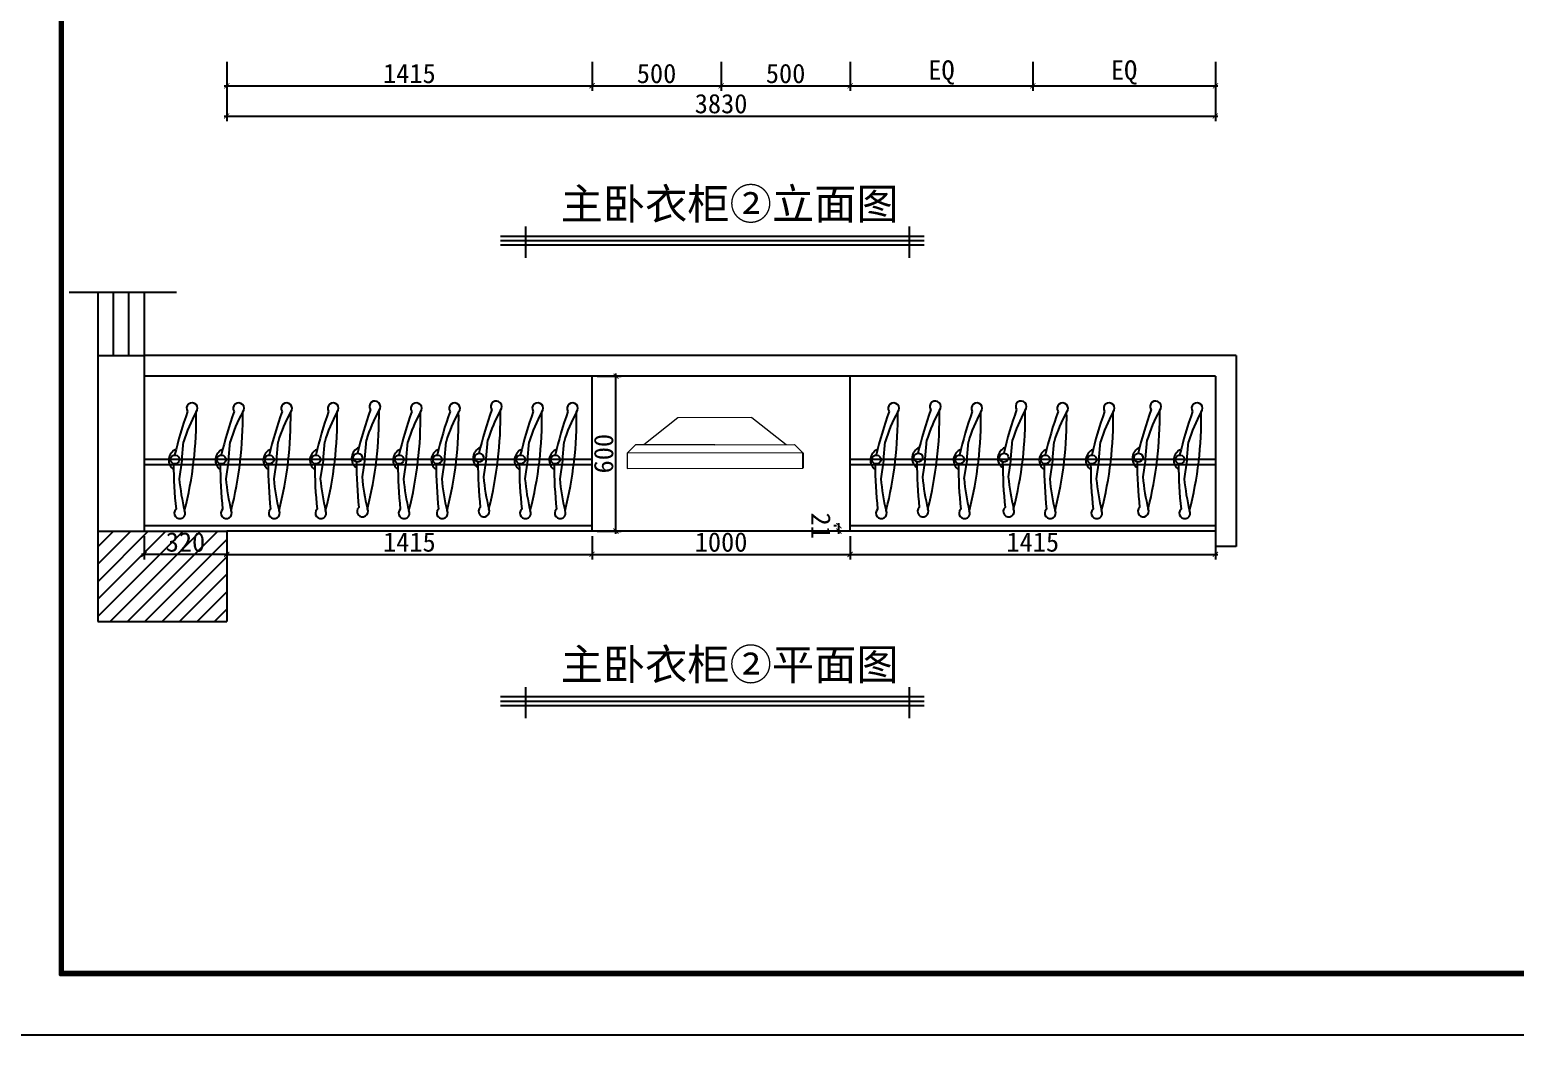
# Model space of a CAD drawing. Header units: millimetres. Extents: x 71641 to 191108, y -23091 to 29972.
# Drawn here: x 143437 to 149192, y -9624 to -5727 of the extents above; entities that cross this region are included whole.
import ezdxf

# ---------------------------------------------------------------- set-up
doc = ezdxf.new("R2010")
doc.units = ezdxf.units.MM
doc.layers.add('00', color=1, linetype='Continuous')
doc.layers.add('4', color=4, linetype='Continuous', lineweight=5)
doc.styles.add('30', font='SimSun.ttf', dxfattribs={"height": 75})
doc.styles.get("Standard").update_dxf_attribs({"font": 'SimSun.ttf', "height": 150})
doc.dimstyles.new('30', dxfattribs={"dimscale": 0, "dimtxt": 90, "dimasz": 20, "dimexe": 20, "dimexo": 20, "dimgap": 10, "dimtad": 1, "dimdec": 0, "dimzin": 0, "dimdsep": 46, "dimtxsty": '30', "dimblk": 'ARCHTICK', "dimcen": 20, "dimdle": 10, "dimclrd": 8, "dimclre": 8, "dimclrt": 2, "dimadec": 0, "dimazin": 0, "dimtfac": 1, "dimtdec": 0, "dimtmove": 2, "dimatfit": 3, "dimldrblk": 'DOT', "dimfxl": 0, "dimtolj": 2, "dimtzin": 0, "dimlwd": -1, "dimarcsym": 0})

# ---------------------------------------------------------------- blocks, each defined once
blk = doc.blocks.new('ASDFGASDFASD')
at = {"color": 8}
for q in [(-121363.3, 35213.4), (-121346.4, 35070.1)]:
    blk.add_line((-121356.8, 35140.9), q, dxfattribs=at)
at = {"color": 8, "extrusion": (0, 0, -1)}
for centre, major_axis, start_param, end_param in [((-121396, 35342.8), (-15, -15), 0.064735, 4.519237), ((-119960.4, 35305.4), (-1441.4, -172.8), -0.130439, 0.135448), ((-121924.5, 35044.8), (-414.4, -414.4), 3.421088, 3.635136), ((-122981.9, 34765.1), (-1202.3, 1202.3), 2.01697, 2.120705), ((-121350.6, 35142.2), (-31.6, -31.6), 2.742131, 4.878196), ((-121329.5, 35144.7), (-12.2, -12.2), 3.810164, 10.093349), ((-123024.8, 35131.4), (-1202.3, 1202.3), 2.35803, 2.461765), ((-122152.1, 35140.9), (-571.9, 571.9), 2.443948, 2.59889), ((-121348.3, 34936.7), (-15, -15), 3.101091, 7.555592)]:
    blk.add_ellipse(centre, major_axis=major_axis, ratio=1, start_param=start_param, end_param=end_param, dxfattribs=at)
blk = doc.blocks.new('_ARCHTICK')
at = {"color": 0, "linetype": 'ByBlock', "const_width": 0.15}
blk.add_lwpolyline([(-0.5, -0.5), (0.5, 0.5)], dxfattribs=at)
blk = doc.blocks.new('*D245')
at = {"color": 8, "lineweight": -2}
for p, q in [((144200.7, -5851.2), (144200.7, -5964.7)), ((145615.7, -5851.2), (145615.7, -5964.7))]:
    blk.add_line(p, q, dxfattribs=at)
at = {"color": 8}
blk.add_line((144190.7, -5944.7), (145625.7, -5944.7), dxfattribs=at)
at = {"layer": 'Defpoints', "color": 0}
for p in [(144200.7, -5831.2), (145615.7, -5831.2), (145615.7, -5944.7)]:
    blk.add_point(p, dxfattribs=at)
at = {"color": 8, "xscale": 20, "yscale": 20, "zscale": 20, "rotation": 180}
blk.add_blockref('_ARCHTICK', (144200.7, -5944.7), dxfattribs=at)
at = {"color": 8, "xscale": 20, "yscale": 20, "zscale": 20}
blk.add_blockref('_ARCHTICK', (145615.7, -5944.7), dxfattribs=at)
at = {"color": 2, "insert": (144908.2, -5897.2), "char_height": 75, "attachment_point": 5, "style": '30'}
blk.add_mtext('\\A2;1415', dxfattribs=at)
blk = doc.blocks.new('_Dot')
at = {"color": 0, "linetype": 'ByBlock', "lineweight": -2}
blk.add_line((-0.5, 0), (-1, 0), dxfattribs=at)
at = {"color": 0, "linetype": 'ByBlock', "const_width": 0.5}
blk.add_lwpolyline([(-0.25, 0, 1), (0.25, 0, 1)], format="xyb", close=True, dxfattribs=at)
blk = doc.blocks.new('DOT')
at = {"color": 0, "linetype": 'ByBlock'}
blk.add_line((-0.5, 0), (-1, 0), dxfattribs=at)
at = {"color": 0, "linetype": 'ByBlock', "const_width": 0.5}
blk.add_lwpolyline([(-0.25, 0, 1), (0.25, 0, 1)], format="xyb", close=True, dxfattribs=at)
blk = doc.blocks.new('*D246')
at = {"color": 8, "lineweight": -2}
for p, q in [((145615.7, -5851.2), (145615.7, -5964.7)), ((146115.7, -5851.2), (146115.7, -5964.7))]:
    blk.add_line(p, q, dxfattribs=at)
at = {"color": 8}
blk.add_line((145605.7, -5944.7), (146125.7, -5944.7), dxfattribs=at)
at = {"layer": 'Defpoints', "color": 0}
for p in [(145615.7, -5831.2), (146115.7, -5831.2), (146115.7, -5944.7)]:
    blk.add_point(p, dxfattribs=at)
at = {"color": 8, "xscale": 20, "yscale": 20, "zscale": 20, "rotation": 180}
blk.add_blockref('_ARCHTICK', (145615.7, -5944.7), dxfattribs=at)
at = {"color": 8, "xscale": 20, "yscale": 20, "zscale": 20}
blk.add_blockref('_ARCHTICK', (146115.7, -5944.7), dxfattribs=at)
at = {"color": 2, "insert": (145865.7, -5897.2), "char_height": 75, "attachment_point": 5, "style": '30'}
blk.add_mtext('\\A2;500', dxfattribs=at)
blk = doc.blocks.new('*D247')
at = {"color": 8, "lineweight": -2}
for p, q in [((146115.7, -5851.2), (146115.7, -5964.7)), ((146615.7, -5851.2), (146615.7, -5964.7))]:
    blk.add_line(p, q, dxfattribs=at)
at = {"color": 8}
blk.add_line((146105.7, -5944.7), (146625.7, -5944.7), dxfattribs=at)
at = {"layer": 'Defpoints', "color": 0}
for p in [(146115.7, -5831.2), (146615.7, -5831.2), (146615.7, -5944.7)]:
    blk.add_point(p, dxfattribs=at)
at = {"color": 8, "xscale": 20, "yscale": 20, "zscale": 20, "rotation": 180}
blk.add_blockref('_ARCHTICK', (146115.7, -5944.7), dxfattribs=at)
at = {"color": 8, "xscale": 20, "yscale": 20, "zscale": 20}
blk.add_blockref('_ARCHTICK', (146615.7, -5944.7), dxfattribs=at)
at = {"color": 2, "insert": (146365.7, -5897.2), "char_height": 75, "attachment_point": 5, "style": '30'}
blk.add_mtext('\\A2;500', dxfattribs=at)
blk = doc.blocks.new('*D248')
at = {"color": 8, "lineweight": -2}
for p, q in [((146615.7, -5851.2), (146615.7, -5964.7)), ((147323.2, -5851.2), (147323.2, -5964.7))]:
    blk.add_line(p, q, dxfattribs=at)
at = {"color": 8}
blk.add_line((146605.7, -5944.7), (147333.2, -5944.7), dxfattribs=at)
at = {"layer": 'Defpoints', "color": 0}
for p in [(146615.7, -5831.2), (147323.2, -5831.2), (147323.2, -5944.7)]:
    blk.add_point(p, dxfattribs=at)
at = {"color": 8, "xscale": 20, "yscale": 20, "zscale": 20, "rotation": 180}
blk.add_blockref('_ARCHTICK', (146615.7, -5944.7), dxfattribs=at)
at = {"color": 8, "xscale": 20, "yscale": 20, "zscale": 20}
blk.add_blockref('_ARCHTICK', (147323.2, -5944.7), dxfattribs=at)
at = {"color": 2, "insert": (146969.5, -5893), "char_height": 75, "attachment_point": 5, "style": '30'}
blk.add_mtext('\\A2;EQ', dxfattribs=at)
blk = doc.blocks.new('*D249')
at = {"color": 8, "lineweight": -2}
for p, q in [((147323.2, -5851.2), (147323.2, -5964.7)), ((148030.7, -5851.2), (148030.7, -5964.7))]:
    blk.add_line(p, q, dxfattribs=at)
at = {"color": 8}
blk.add_line((147313.2, -5944.7), (148040.7, -5944.7), dxfattribs=at)
at = {"layer": 'Defpoints', "color": 0}
for p in [(147323.2, -5831.2), (148030.7, -5831.2), (148030.7, -5944.7)]:
    blk.add_point(p, dxfattribs=at)
at = {"color": 8, "xscale": 20, "yscale": 20, "zscale": 20, "rotation": 180}
blk.add_blockref('_ARCHTICK', (147323.2, -5944.7), dxfattribs=at)
at = {"color": 8, "xscale": 20, "yscale": 20, "zscale": 20}
blk.add_blockref('_ARCHTICK', (148030.7, -5944.7), dxfattribs=at)
at = {"color": 2, "insert": (147677, -5893), "char_height": 75, "attachment_point": 5, "style": '30'}
blk.add_mtext('\\A2;EQ', dxfattribs=at)
blk = doc.blocks.new('*D250')
at = {"color": 8, "lineweight": -2}
for p, q in [((144200.7, -5851.2), (144200.7, -6081.7)), ((148030.7, -5851.2), (148030.7, -6081.7))]:
    blk.add_line(p, q, dxfattribs=at)
at = {"color": 8}
blk.add_line((144190.7, -6061.7), (148040.7, -6061.7), dxfattribs=at)
at = {"layer": 'Defpoints', "color": 0}
for p in [(144200.7, -5831.2), (148030.7, -5831.2), (148030.7, -6061.7)]:
    blk.add_point(p, dxfattribs=at)
at = {"color": 8, "xscale": 20, "yscale": 20, "zscale": 20, "rotation": 180}
blk.add_blockref('_ARCHTICK', (144200.7, -6061.7), dxfattribs=at)
at = {"color": 8, "xscale": 20, "yscale": 20, "zscale": 20}
blk.add_blockref('_ARCHTICK', (148030.7, -6061.7), dxfattribs=at)
at = {"color": 2, "insert": (146115.7, -6014.2), "char_height": 75, "attachment_point": 5, "style": '30'}
blk.add_mtext('\\A2;3830', dxfattribs=at)
blk = doc.blocks.new('*D251')
at = {"color": 8, "lineweight": -2}
for p, q in [((144200.7, -7689.9), (144200.7, -7780.2)), ((145615.7, -7689.9), (145615.7, -7780.2))]:
    blk.add_line(p, q, dxfattribs=at)
at = {"color": 8}
blk.add_line((144190.7, -7760.2), (145625.7, -7760.2), dxfattribs=at)
at = {"layer": 'Defpoints', "color": 0}
for p in [(144200.7, -7669.9), (145615.7, -7669.9), (145615.7, -7760.2)]:
    blk.add_point(p, dxfattribs=at)
at = {"color": 8, "xscale": 20, "yscale": 20, "zscale": 20, "rotation": 180}
blk.add_blockref('_ARCHTICK', (144200.7, -7760.2), dxfattribs=at)
at = {"color": 8, "xscale": 20, "yscale": 20, "zscale": 20}
blk.add_blockref('_ARCHTICK', (145615.7, -7760.2), dxfattribs=at)
at = {"color": 2, "insert": (144908.2, -7712.7), "char_height": 75, "attachment_point": 5, "style": '30'}
blk.add_mtext('\\A2;1415', dxfattribs=at)
blk = doc.blocks.new('*D252')
at = {"color": 8, "lineweight": -2}
for p, q in [((145615.7, -7689.9), (145615.7, -7780.2)), ((146615.7, -7690.2), (146615.7, -7780.2))]:
    blk.add_line(p, q, dxfattribs=at)
at = {"color": 8}
blk.add_line((145605.7, -7760.2), (146625.7, -7760.2), dxfattribs=at)
at = {"layer": 'Defpoints', "color": 0}
for p in [(145615.7, -7669.9), (146615.7, -7670.2), (146615.7, -7760.2)]:
    blk.add_point(p, dxfattribs=at)
at = {"color": 8, "xscale": 20, "yscale": 20, "zscale": 20, "rotation": 180}
blk.add_blockref('_ARCHTICK', (145615.7, -7760.2), dxfattribs=at)
at = {"color": 8, "xscale": 20, "yscale": 20, "zscale": 20}
blk.add_blockref('_ARCHTICK', (146615.7, -7760.2), dxfattribs=at)
at = {"color": 2, "insert": (146115.7, -7712.7), "char_height": 75, "attachment_point": 5, "style": '30'}
blk.add_mtext('\\A2;1000', dxfattribs=at)
blk = doc.blocks.new('*D253')
at = {"color": 8, "lineweight": -2}
for p, q in [((146615.7, -7690.2), (146615.7, -7780.2)), ((148030.7, -7689.9), (148030.7, -7780.2))]:
    blk.add_line(p, q, dxfattribs=at)
at = {"color": 8}
blk.add_line((146605.7, -7760.2), (148040.7, -7760.2), dxfattribs=at)
at = {"layer": 'Defpoints', "color": 0}
for p in [(146615.7, -7670.2), (148030.7, -7669.9), (148030.7, -7760.2)]:
    blk.add_point(p, dxfattribs=at)
at = {"color": 8, "xscale": 20, "yscale": 20, "zscale": 20, "rotation": 180}
blk.add_blockref('_ARCHTICK', (146615.7, -7760.2), dxfattribs=at)
at = {"color": 8, "xscale": 20, "yscale": 20, "zscale": 20}
blk.add_blockref('_ARCHTICK', (148030.7, -7760.2), dxfattribs=at)
at = {"color": 2, "insert": (147323.2, -7712.7), "char_height": 75, "attachment_point": 5, "style": '30'}
blk.add_mtext('\\A2;1415', dxfattribs=at)
blk = doc.blocks.new('*D254')
at = {"color": 8, "lineweight": -2}
for p, q in [((143880.7, -7689.9), (143880.7, -7780.2)), ((144200.7, -7689.9), (144200.7, -7780.2))]:
    blk.add_line(p, q, dxfattribs=at)
at = {"color": 8}
blk.add_line((144210.7, -7760.2), (143870.7, -7760.2), dxfattribs=at)
at = {"layer": 'Defpoints', "color": 0}
for p in [(143880.7, -7669.9), (144200.7, -7669.9), (143880.7, -7760.2)]:
    blk.add_point(p, dxfattribs=at)
at = {"color": 8, "xscale": 20, "yscale": 20, "zscale": 20, "rotation": 180}
blk.add_blockref('_ARCHTICK', (143880.7, -7760.2), dxfattribs=at)
at = {"color": 8, "xscale": 20, "yscale": 20, "zscale": 20}
blk.add_blockref('_ARCHTICK', (144200.7, -7760.2), dxfattribs=at)
at = {"color": 2, "insert": (144040.7, -7712.7), "char_height": 75, "attachment_point": 5, "style": '30'}
blk.add_mtext('\\A2;320', dxfattribs=at)
blk = doc.blocks.new('*D255')
at = {"color": 8, "lineweight": -2}
for p, q in [((145635.7, -7069.9), (145728.5, -7069.9)), ((145635.7, -7669.9), (145728.5, -7669.9))]:
    blk.add_line(p, q, dxfattribs=at)
at = {"color": 8}
blk.add_line((145708.5, -7679.9), (145708.5, -7059.9), dxfattribs=at)
at = {"layer": 'Defpoints', "color": 0}
for p in [(145615.7, -7069.9), (145708.5, -7069.9), (145615.7, -7669.9)]:
    blk.add_point(p, dxfattribs=at)
at = {"color": 8, "xscale": 20, "yscale": 20, "zscale": 20}
for p, rotation in [((145708.5, -7069.9), 90), ((145708.5, -7669.9), 270)]:
    blk.add_blockref('_ARCHTICK', p, dxfattribs=dict(at, rotation=rotation))
at = {"color": 2, "insert": (145661, -7369.9), "char_height": 75, "attachment_point": 5, "rotation": 90, "style": '30'}
blk.add_mtext('\\A2;600', dxfattribs=at)
blk = doc.blocks.new('*D480')
at = {"color": 8, "lineweight": -2}
for p, q in [((146562.9, -7649.1), (146552.2, -7649.1)), ((146562.9, -7670.1), (146552.3, -7670.1))]:
    blk.add_line(p, q, dxfattribs=at)
at = {"color": 8}
blk.add_line((146572.3, -7680.1), (146572.2, -7639.1), dxfattribs=at)
at = {"layer": 'Defpoints', "color": 0}
for p in [(146572.2, -7649.1), (146582.9, -7649.1, -342.9), (146582.9, -7670.1, -342.9)]:
    blk.add_point(p, dxfattribs=at)
at = {"color": 8, "xscale": 20, "yscale": 20, "zscale": 20}
for p, rotation in [((146572.2, -7649.1), 90.01207529532658), ((146572.3, -7670.1), 270.0120752953266)]:
    blk.add_blockref('_ARCHTICK', p, dxfattribs=dict(at, rotation=rotation))
at = {"color": 2, "insert": (146502.8, -7649.1), "char_height": 75, "attachment_point": 5, "rotation": 270.01208, "style": '30'}
blk.add_mtext('\\A2;21', dxfattribs=at)

msp = doc.modelspace()

# ---------------------------------------------------------------- linework, layer by layer
at = {"color": 1}
msp.add_line((143590.8, -6744.6, -342.9), (144006.3, -6744.6, -342.9), dxfattribs=at)
for p, q in [((143700.7, -6744.6, -342.9), (143700.7, -8019.9, -342.9)), ((143880.7, -6744.6, -342.9), (143880.7, -7669.9, -342.9)), ((143700.7, -6989.9, -342.9), (143880.7, -6989.9, -342.9)), ((143700.7, -7669.9, -342.9), (144200.7, -7669.9, -342.9)), ((144200.7, -7669.9, -342.9), (144200.7, -8019.9, -342.9)), ((143700.7, -8019.9, -342.9), (144200.7, -8019.9, -342.9))]:
    msp.add_line(p, q)
at = {"color": 110}
for p, q in [((143760.7, -6744.6, -342.9), (143760.7, -6989.9, -342.9)), ((143820.7, -6744.6, -342.9), (143820.7, -6989.9, -342.9))]:
    msp.add_line(p, q, dxfattribs=at)
at = {"color": 0}
for p, q in [((148110.7, -6989.9, -342.9), (143880.7, -6989.9, -342.9)), ((148110.7, -6989.9, -342.9), (148110.7, -7729.9, -342.9)), ((148030.7, -7069.9, -342.9), (143880.7, -7069.9, -342.9)), ((148030.7, -7069.9, -342.9), (148030.7, -7729.9, -342.9)), ((148110.7, -7729.9, -342.9), (148030.7, -7729.9, -342.9))]:
    msp.add_line(p, q, dxfattribs=at)
at = {"color": 3}
for p, q in [((145615.7, -7669.9, -342.9), (145615.7, -7069.9, -342.9)), ((146615.7, -7670.2, -342.9), (146615.7, -7070.2, -342.9)), ((146432, -7366.3, -342.9), (146432.1, -7426.1, -342.9)), ((145615.7, -7648.9, -342.9), (143880.7, -7648.9, -342.9)), ((148030.7, -7648.9, -342.9), (146615.7, -7649.2, -342.9)), ((145615.7, -7669.9, -342.9), (144200.7, -7669.9, -342.9)), ((146615.7, -7670.2, -342.9), (145615.7, -7669.9, -342.9)), ((148030.7, -7669.9, -342.9), (146615.7, -7670.2, -342.9))]:
    msp.add_line(p, q, dxfattribs=at)
at = {"color": 8}
for p, q in [((143880.7, -7391.3, -342.9), (145615.7, -7391.3, -342.9)), ((143880.7, -7411.3, -342.9), (145615.7, -7411.3, -342.9)), ((146615.7, -7391.6, -342.9), (148030.7, -7391.3, -342.9)), ((146615.7, -7411.6, -342.9), (148030.7, -7411.3, -342.9)), ((144031.5, -7669.9, -342.9), (143700.7, -8000.6, -342.9)), ((143964.1, -7669.9, -342.9), (143700.7, -7933.3, -342.9)), ((143896.8, -7669.9, -342.9), (143700.7, -7865.9, -342.9)), ((143829.4, -7669.9, -342.9), (143700.7, -7798.6, -342.9)), ((143762.1, -7669.9, -342.9), (143700.7, -7731.2, -342.9)), ((144098.8, -7669.9, -342.9), (143748.8, -8019.9, -342.9)), ((144166.2, -7669.9, -342.9), (143816.2, -8019.9, -342.9)), ((144200.7, -7702.7, -342.9), (143883.5, -8019.9, -342.9)), ((144200.7, -7770, -342.9), (143950.9, -8019.9, -342.9)), ((144200.7, -7837.4, -342.9), (144018.2, -8019.9, -342.9)), ((144200.7, -7904.7, -342.9), (144085.6, -8019.9, -342.9)), ((144200.7, -7972.1, -342.9), (144153, -8019.9, -342.9))]:
    msp.add_line(p, q, dxfattribs=at)
at = {"color": 3, "lineweight": -2}
msp.add_line((143553.6, -9390.9), (155035.2, -9390.9), dxfattribs=at)
for points in [[(143553.6, -1371.3), (155035.2, -1371.3), (155035.2, -9390.9), (143553.6, -9390.9)], [(143560.1, -1377.8), (155028.7, -1377.8), (155028.7, -9384.4), (143560.1, -9384.4)], [(143566.6, -1384.3), (155022.2, -1384.3), (155022.2, -9377.9), (143566.6, -9377.9)]]:
    msp.add_lwpolyline(points, close=True, dxfattribs=at)
at = {"layer": '00', "color": 8, "lineweight": -2}
for p, q in [((145358.2, -6490.1, -342.9), (145358.2, -6611, -342.9)), ((146843.8, -6490.1, -342.9), (146843.8, -6611, -342.9)), ((146902.7, -6528.4, -342.9), (145261.3, -6528.4, -342.9)), ((146902.7, -6562.5, -342.9), (145261.3, -6562.5, -342.9)), ((145358.2, -8274.2, -342.9), (145358.2, -8395.2, -342.9)), ((146843.8, -8274.2, -342.9), (146843.8, -8395.2, -342.9)), ((146902.7, -8312.5, -342.9), (145261.3, -8312.5, -342.9)), ((146902.7, -8346.7, -342.9), (145261.3, -8346.7, -342.9))]:
    msp.add_line(p, q, dxfattribs=at)
at = {"layer": '00', "color": 2, "lineweight": -2}
for p, q in [((146902.7, -6545.4, -342.9), (145261.3, -6545.4, -342.9)), ((146902.7, -8329.6, -342.9), (145261.3, -8329.6, -342.9))]:
    msp.add_line(p, q, dxfattribs=at)
at = {"layer": '00', "color": 8, "lineweight": -2}
msp.add_lwpolyline([(143321.1, -1138.7), (155267.8, -1138.7), (155267.8, -9623.5), (143321.1, -9623.5)], close=True, dxfattribs=at)
at = {"layer": '4', "color": 3}
for p, q in [((145947.9, -7231.1, -342.9), (145815.9, -7335.8, -342.9)), ((146235.5, -7230.4, -342.9), (145947.9, -7231.1, -342.9)), ((146235.5, -7230.4, -342.9), (146368, -7334.4, -342.9)), ((145752.1, -7368, -342.9), (145784.1, -7335.9, -342.9)), ((146432, -7366.3, -342.9), (145752.1, -7368, -342.9)), ((146092, -7335.1, -342.9), (145784.1, -7335.9, -342.9)), ((146092, -7335.1, -342.9), (146399.8, -7334.3, -342.9)), ((146432, -7366.3, -342.9), (146399.8, -7334.3, -342.9)), ((145752.1, -7368, -342.9), (145752.3, -7427.8, -342.9)), ((145752.3, -7427.8, -342.9), (146432.1, -7426.1, -342.9))]:
    msp.add_line(p, q, dxfattribs=at)

# ---------------------------------------------------------------- block references
at = {"color": 0, "xscale": -1}
for p in [(22670.3, -42537.2, -342.9), (23036.4, -42537.2, -342.9), (23378.6, -42530.2, -342.9), (23539.2, -42537.2, -342.9), (23849, -42530.2, -342.9), (24009.5, -42537.2, -342.9), (24144.1, -42537.2, -342.9), (25549.8, -42530.2, -342.9), (25710.4, -42537.2, -342.9), (25882, -42530.2, -342.9), (26042.6, -42537.2, -342.9), (26403.1, -42530.2, -342.9), (26563.7, -42537.2, -342.9)]:
    msp.add_blockref('ASDFGASDFASD', p, dxfattribs=at)
at = {"color": 3, "xscale": -1}
for p in [(22850.7, -42537.2, -342.9), (23216.8, -42537.2, -342.9), (23687.2, -42537.2, -342.9), (25388.1, -42537.2, -342.9), (26222.9, -42537.2, -342.9)]:
    msp.add_blockref('ASDFGASDFASD', p, dxfattribs=at)

# ---------------------------------------------------------------- texts
at = {"color": 8, "char_height": 120, "width": 4366.126, "attachment_point": 3}
for s, insert in [('{\\C2;主卧衣柜②立面图}', (146803.6, -6342.3, -342.9)), ('{\\C2;主卧衣柜②平面图}', (146803.6, -8126.5, -342.9))]:
    msp.add_mtext(s, dxfattribs=dict(at, insert=insert))

# ---------------------------------------------------------------- dimensions: what is measured, and where the dimension line sits
at = {"color": 3}
for base, p1, p2, picture, middle in [((145615.7, -5944.7, -342.9), (144200.7, -5831.2, -342.9), (145615.7, -5831.2, -342.9), '*D245', (144908.2, -5897.2, -342.9)), ((146115.7, -5944.7, -342.9), (145615.7, -5831.2, -342.9), (146115.7, -5831.2, -342.9), '*D246', (145865.7, -5897.2, -342.9)), ((146615.7, -5944.7, -342.9), (146115.7, -5831.2, -342.9), (146615.7, -5831.2, -342.9), '*D247', (146365.7, -5897.2, -342.9))]:
    dim = msp.add_linear_dim(base=base, p1=p1, p2=p2, dimstyle='30', override={"dimscale": 1, "dimtxt": 75, "dimldrblk": 'DOT'}, dxfattribs=at)
    dim.commit()
    dim.dimension.update_dxf_attribs({"geometry": picture, "text_midpoint": middle})
for p1, p2, distance, picture, middle in [((144200.7, -5831.2, -342.9), (148030.7, -5831.2, -342.9), -230.5, '*D250', (146115.7, -6014.2, -342.9)), ((145615.7, -7669.9, -342.9), (145615.7, -7069.9, -342.9), -92.8, '*D255', (145661, -7369.9, -342.9)), ((144200.7, -7669.9, -342.9), (145615.7, -7669.9, -342.9), -90.4, '*D251', (144908.2, -7712.7, -342.9))]:
    dim = msp.add_aligned_dim(p1=p1, p2=p2, distance=distance, dimstyle='30', override={"dimscale": 1, "dimtxt": 75, "dimldrblk": 'DOT'}, dxfattribs=at)
    dim.commit()
    dim.dimension.update_dxf_attribs({"geometry": picture, "text_midpoint": middle})
for base, p1, p2, picture, middle in [((147323.2, -5944.7, -342.9), (146615.7, -5831.2, -342.9), (147323.2, -5831.2, -342.9), '*D248', (146969.5, -5893, -342.9)), ((148030.7, -5944.7, -342.9), (147323.2, -5831.2, -342.9), (148030.7, -5831.2, -342.9), '*D249', (147677, -5893, -342.9))]:
    dim = msp.add_linear_dim(base=base, p1=p1, p2=p2, text='EQ', dimstyle='30', override={"dimscale": 1, "dimtxt": 75, "dimldrblk": 'DOT'}, dxfattribs=at)
    dim.commit()
    dim.dimension.update_dxf_attribs({"geometry": picture, "text_midpoint": middle})
dim = msp.add_linear_dim(base=(146572.2, -7649.1), p1=(146582.9, -7670.1, -342.9), p2=(146582.9, -7649.1, -342.9), angle=90.01208, dimstyle='30', override={"dimscale": 1, "dimtxt": 75, "dimldrblk": 'DOT'})
dim.commit()
dim.dimension.update_dxf_attribs({"geometry": '*D480', "text_midpoint": (146502.8, -7649.1), "dimtype": 161})
for base, p1, p2, picture, middle in [((143880.7, -7760.2, -342.9), (144200.7, -7669.9, -342.9), (143880.7, -7669.9, -342.9), '*D254', (144040.7, -7712.7, -342.9)), ((146615.7, -7760.2, -342.9), (145615.7, -7669.9, -342.9), (146615.7, -7670.2, -342.9), '*D252', (146115.7, -7712.7, -342.9)), ((148030.7, -7760.2, -342.9), (146615.7, -7670.2, -342.9), (148030.7, -7669.9, -342.9), '*D253', (147323.2, -7712.7, -342.9))]:
    dim = msp.add_linear_dim(base=base, p1=p1, p2=p2, angle=180, dimstyle='30', override={"dimscale": 1, "dimtxt": 75, "dimldrblk": 'DOT'}, dxfattribs=at)
    dim.commit()
    dim.dimension.update_dxf_attribs({"geometry": picture, "text_midpoint": middle})

doc.saveas('drawing.dxf')
